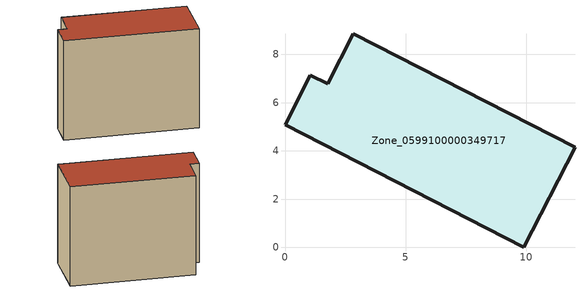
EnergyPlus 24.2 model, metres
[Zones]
Zone_0599100000349717
 floor ground (C_G): 9.91,0 0,5.09 1.05,7.14 1.77,6.77 2.84,8.86 12.03,4.15 z3.76
 wall outside (C_F): 1.77,6.77 1.05,7.14 0,5.09 9.91,0 12.03,4.15 2.84,8.86 1.77,6.77 z3.76:12.44
 roof outside (C_R): 12.03,4.15 2.84,8.86 1.77,6.77 1.05,7.14 0,5.09 9.91,0 z12.44
[BUILDING]
Pand.0599100000349717: North Axis=0; Terrain=City; Loads Convergence Tolerance Value=0.04; Temperature Convergence Tolerance Value=0.4; Solar Distribution=FullExterior; Maximum Number of Warmup Days=25; Minimum Number of Warmup Days=1
[Site:Location]
Rotterdam.The.Hague.AP_ZH_NLD Design_Conditions: Latitude=51.96; Longitude=4.45; Time Zone=1; Elevation=-4.5
[SITE:GROUNDTEMPERATURE:BUILDINGSURFACE]
18, 18, 18, 18, 18, 18, 18, 18, 18, 18, 18, 18
[MATERIAL] Thermal Absorptance=0.9; Solar Absorptance=0.7; Visible Absorptance=0.7
Name | Roughness | Thickness | Conductivity | Density | Specific Heat
G.TI.1992-2005 | MediumSmooth | 0.15 | 0.06 | 540 | 1210
F.TI.1992-2005 | Rough | 0.3 | 0.12 | 1920 | 840
R.TI.1992-2005 | MediumRough | 0.2 | 0.08 | 1500 | 1000
[CONSTRUCTION]
C_G: G.TI.1992-2005
C_F: F.TI.1992-2005
C_R: R.TI.1992-2005
[ZONE]
Zone_0599100000349717: Type=1; Multiplier=1; Ceiling Height=Autocalculate; Volume=Autocalculate; Floor Area=autocalculate; Part of Total Floor Area=Yes
[ZONEINFILTRATION:DESIGNFLOWRATE]
Infil_Zone_0599100000349717: Zone or ZoneList or Space or SpaceList=Zone_0599100000349717; Schedule=AlwaysOn; Design Flow Rate Calculation Method=Flow/Area; Flow Rate per Floor Area=0.0015; Constant Term Coefficient=1; Temperature Term Coefficient=0; Velocity Term Coefficient=0; Velocity Squared Term Coefficient=0
[HVACTEMPLATE:ZONE:IDEALLOADSAIRSYSTEM]
Zone_0599100000349717: Maximum Heating Supply Air Temperature=50; Minimum Cooling Supply Air Temperature=13; Maximum Heating Supply Air Humidity Ratio=0.0156; Minimum Cooling Supply Air Humidity Ratio=0.0077; Heating Limit=NoLimit; Cooling Limit=NoLimit; Dehumidification Control Type=ConstantSensibleHeatRatio; Cooling Sensible Heat Ratio=0.7; Dehumidification Setpoint=60; Humidification Control Type=None; Humidification Setpoint=30; Outdoor Air Method=None; Outdoor Air Flow Rate per Person=0.00944; Outdoor Air Flow Rate per Zone Floor Area=0; Outdoor Air Flow Rate per Zone=0; Demand Controlled Ventilation Type=None; Outdoor Air Economizer Type=NoEconomizer; Heat Recovery Type=None; Sensible Heat Recovery Effectiveness=0.7; Latent Heat Recovery Effectiveness=0.65
[ZONECONTROL:THERMOSTAT]
ThermostatControl_Zone_0599100000349717: Zone or ZoneList=Zone_0599100000349717; Control Type Schedule=DualSetpointControlType; Control 1=Thermostat_Zone_0599100000349717; Temperature Difference Between Cutout And Setpoint=0
[THERMOSTATSETPOINT:DUALSETPOINT]
Thermostat_Zone_0599100000349717: Heating Setpoint Temperature Schedule=HeatingSetpoint_Zone_0599100000349717; Cooling Setpoint Temperature Schedule=CoolingSetpoint_Zone_0599100000349717
[SCHEDULE:COMPACT]
HeatingSetpoint_Zone_0599100000349717: Through: 12/31, For: AllDays, Until: 24:00, 21
CoolingSetpoint_Zone_0599100000349717: Through: 12/31, For: AllDays, Until: 24:00, 24
DualSetpointControlType: Through: 12/31, For: AllDays, Until: 24:00, 4
AlwaysOn: Through: 12/31, For: AllDays, Until: 24:00, 1
